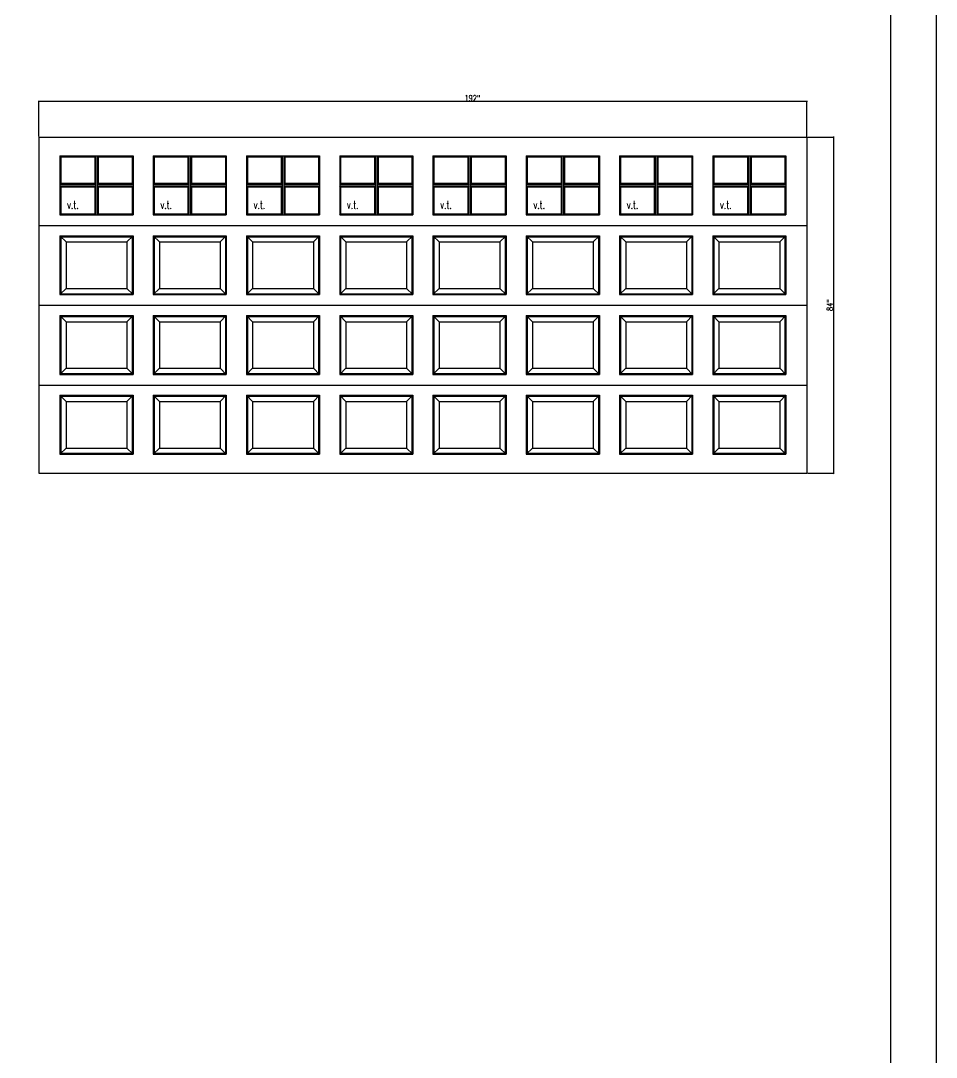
# Model space of a CAD drawing. Header units: inches. Extents: x 1985 to 11287, y 379 to 3234.
# Drawn here: x 9725.8 to 9954.6, y 2704.1 to 2963.1 of the extents above; entities that cross this region are included whole.
import ezdxf

# ---------------------------------------------------------------- set-up
doc = ezdxf.new("R2010")
doc.units = ezdxf.units.IN
doc.header["$MEASUREMENT"] = 0
doc.layers.get('0').update_dxf_attribs({"linetype": 'CONTINUOUS'})
doc.layers.get('Defpoints').update_dxf_attribs({"linetype": 'CONTINUOUS'})
for name, color, linetype in [('COTE1-1 99', 7, 'CONTINUOUS'), ('elevation 99', 7, 'CONTINUOUS'), ('separation 99', 3, 'CONTINUOUS')]:
    doc.layers.add(name, color=color, linetype=linetype)
doc.styles.get("Standard").update_dxf_attribs({"font": 'txt.shx', "width": 0.8})
doc.dimstyles.new('Elevation', dxfattribs={"dimscale": 2, "dimtxt": 0.75, "dimasz": 0.0625, "dimexe": 0.0625, "dimexo": 0.0625, "dimgap": 0.0625, "dimtad": 1, "dimdec": 5, "dimzin": 0, "dimdsep": 46, "dimlunit": 5, "dimtxsty": 'Standard', "dimblk1": 'OBLIQUE', "dimblk2": 'OBLIQUE', "dimsah": 1, "dimcen": 2, "dimdle": 0.0625, "dimclrd": 1, "dimclre": 1, "dimadec": 1, "dimazin": 0, "dimtfac": 0.375, "dimtdec": 5, "dimtmove": 0, "dimatfit": 3, "dimldrblk": 'OBLIQUE', "dimfxl": 1, "dimfrac": 2, "dimtolj": 1, "dimtzin": 0, "dimarcsym": 0})

# ---------------------------------------------------------------- blocks, each defined once
blk = doc.blocks.new('_OBLIQUE')
at = {"color": 0, "linetype": 'ByBlock'}
blk.add_line((-0.5, -0.5), (0.5, 0.5), dxfattribs=at)
blk = doc.blocks.new('*D80')
at = {"layer": 'COTE1-1 99', "color": 1, "lineweight": -2, "transparency": 16777216}
for p, q in [((9922.44, 2942.93), (9730.19, 2942.93)), ((9730.32, 2934.18), (9730.32, 2943.06)), ((9922.32, 2934.18), (9922.32, 2943.06))]:
    blk.add_line(p, q, dxfattribs=at)
at = {"layer": 'Defpoints', "color": 0, "transparency": 16777216}
for p in [(9730.32, 2942.93), (9730.32, 2934.05), (9922.32, 2934.05)]:
    blk.add_point(p, dxfattribs=at)
at = {"layer": 'COTE1-1 99', "color": 1, "lineweight": -2, "transparency": 16777216, "xscale": 0.125, "yscale": 0.125, "zscale": 0.125, "rotation": 180}
blk.add_blockref('_OBLIQUE', (9730.32, 2942.93), dxfattribs=at)
at = {"layer": 'COTE1-1 99', "color": 1, "lineweight": -2, "transparency": 16777216, "xscale": 0.125, "yscale": 0.125, "zscale": 0.125}
blk.add_blockref('_OBLIQUE', (9922.32, 2942.93), dxfattribs=at)
at = {"layer": 'COTE1-1 99', "color": 0, "transparency": 16777216, "insert": (9838.69, 2943.81), "char_height": 1.5, "attachment_point": 5}
blk.add_mtext('\\A1;192"', dxfattribs=at)
blk = doc.blocks.new('*D81')
at = {"layer": 'COTE1-1 99', "color": 1, "lineweight": -2, "transparency": 16777216}
for p, q in [((9922.44, 2934.05), (9929.05, 2934.05)), ((9928.93, 2934.18), (9928.93, 2849.93)), ((9922.44, 2850.05), (9929.05, 2850.05))]:
    blk.add_line(p, q, dxfattribs=at)
at = {"layer": 'Defpoints', "color": 0, "transparency": 16777216}
for p in [(9922.32, 2934.05), (9922.32, 2850.05), (9928.93, 2850.05)]:
    blk.add_point(p, dxfattribs=at)
at = {"layer": 'COTE1-1 99', "color": 1, "lineweight": -2, "transparency": 16777216, "xscale": 0.125, "yscale": 0.125, "zscale": 0.125}
for p, rotation in [((9928.93, 2934.05), 90), ((9928.93, 2850.05), 270)]:
    blk.add_blockref('_OBLIQUE', p, dxfattribs=dict(at, rotation=rotation))
at = {"layer": 'COTE1-1 99', "color": 0, "transparency": 16777216, "insert": (9928.05, 2892.05), "char_height": 1.5, "attachment_point": 5, "rotation": 90}
blk.add_mtext('\\A1;84"', dxfattribs=at)

msp = doc.modelspace()

# ---------------------------------------------------------------- linework, layer by layer
at = {"layer": 'elevation 99'}
for p, q in [((9730.318175, 2934.053961), (9922.318175, 2934.053961)), ((9730.318175, 2934.053961), (9730.318175, 2850.053961)), ((9735.818175, 2934.053961), (9776.943375, 2934.053961)), ((9782.443375, 2934.053961), (9823.568575, 2934.053961)), ((9922.318175, 2934.053961), (9922.318175, 2850.053961)), ((9735.585175, 2929.349511), (9753.863775, 2929.349511)), ((9735.585175, 2929.349511), (9735.585175, 2914.633461)), ((9735.585175, 2929.349511), (9735.818175, 2929.116511)), ((9744.286975, 2929.116511), (9744.519975, 2929.349511)), ((9744.519975, 2929.349511), (9744.519975, 2914.633461)), ((9744.519975, 2929.349511), (9744.928975, 2929.349511)), ((9744.928975, 2929.349511), (9744.928975, 2914.633461)), ((9744.928975, 2929.349511), (9745.161975, 2929.116511)), ((9753.863775, 2929.349511), (9753.630775, 2929.116511)), ((9753.863775, 2929.349511), (9753.863775, 2914.633461)), ((9758.897775, 2929.349511), (9777.176375, 2929.349511)), ((9758.897775, 2929.349511), (9758.897775, 2914.633461)), ((9758.897775, 2929.349511), (9759.130775, 2929.116511)), ((9767.599575, 2929.116511), (9767.832575, 2929.349511)), ((9767.832575, 2929.349511), (9767.832575, 2914.633461)), ((9767.832575, 2929.349511), (9768.241575, 2929.349511)), ((9768.241575, 2929.349511), (9768.241575, 2914.633461)), ((9768.241575, 2929.349511), (9768.474575, 2929.116511)), ((9777.176375, 2929.349511), (9776.943375, 2929.116511)), ((9777.176375, 2929.349511), (9777.176375, 2914.633461)), ((9782.210375, 2929.349511), (9800.488975, 2929.349511)), ((9782.210375, 2929.349511), (9782.210375, 2914.633461)), ((9782.210375, 2929.349511), (9782.443375, 2929.116511)), ((9790.912175, 2929.116511), (9791.145175, 2929.349511)), ((9791.145175, 2929.349511), (9791.145175, 2914.633461)), ((9791.145175, 2929.349511), (9791.554175, 2929.349511)), ((9791.554175, 2929.349511), (9791.554175, 2914.633461)), ((9791.554175, 2929.349511), (9791.787175, 2929.116511)), ((9800.488975, 2929.349511), (9800.255975, 2929.116511)), ((9800.488975, 2929.349511), (9800.488975, 2914.633461)), ((9805.522975, 2929.349511), (9823.801575, 2929.349511)), ((9805.522975, 2929.349511), (9805.522975, 2914.633461)), ((9805.522975, 2929.349511), (9805.755975, 2929.116511)), ((9814.224775, 2929.116511), (9814.457775, 2929.349511)), ((9814.457775, 2929.349511), (9814.457775, 2914.633461)), ((9814.457775, 2929.349511), (9814.866775, 2929.349511)), ((9814.866775, 2929.349511), (9814.866775, 2914.633461)), ((9814.866775, 2929.349511), (9815.099775, 2929.116511)), ((9823.801575, 2929.349511), (9823.568575, 2929.116511)), ((9823.801575, 2929.349511), (9823.801575, 2914.633461)), ((9828.835575, 2929.349511), (9847.114175, 2929.349511)), ((9828.835575, 2929.349511), (9828.835575, 2914.633461)), ((9828.835575, 2929.349511), (9829.068575, 2929.116511)), ((9837.537375, 2929.116511), (9837.770375, 2929.349511)), ((9837.770375, 2929.349511), (9837.770375, 2914.633461)), ((9837.770375, 2929.349511), (9838.179375, 2929.349511)), ((9838.179375, 2929.349511), (9838.179375, 2914.633461)), ((9838.179375, 2929.349511), (9838.412375, 2929.116511)), ((9847.114175, 2929.349511), (9846.881175, 2929.116511)), ((9847.114175, 2929.349511), (9847.114175, 2914.633461)), ((9852.148175, 2929.349511), (9870.426775, 2929.349511)), ((9852.148175, 2929.349511), (9852.148175, 2914.633461)), ((9852.148175, 2929.349511), (9852.381175, 2929.116511)), ((9860.849975, 2929.116511), (9861.082975, 2929.349511)), ((9861.082975, 2929.349511), (9861.082975, 2914.633461)), ((9861.082975, 2929.349511), (9861.491975, 2929.349511)), ((9861.491975, 2929.349511), (9861.491975, 2914.633461)), ((9861.491975, 2929.349511), (9861.724975, 2929.116511)), ((9870.426775, 2929.349511), (9870.193775, 2929.116511)), ((9870.426775, 2929.349511), (9870.426775, 2914.633461)), ((9875.460775, 2929.349511), (9893.739375, 2929.349511)), ((9875.460775, 2929.349511), (9875.460775, 2914.633461)), ((9875.460775, 2929.349511), (9875.693775, 2929.116511)), ((9884.162575, 2929.116511), (9884.395575, 2929.349511)), ((9884.395575, 2929.349511), (9884.395575, 2914.633461)), ((9884.395575, 2929.349511), (9884.804575, 2929.349511)), ((9884.804575, 2929.349511), (9884.804575, 2914.633461)), ((9884.804575, 2929.349511), (9885.037575, 2929.116511)), ((9893.739375, 2929.349511), (9893.506375, 2929.116511)), ((9893.739375, 2929.349511), (9893.739375, 2914.633461)), ((9898.773375, 2929.349511), (9917.051975, 2929.349511)), ((9898.773375, 2929.349511), (9898.773375, 2914.633461)), ((9898.773375, 2929.349511), (9899.006375, 2929.116511)), ((9907.475175, 2929.116511), (9907.708175, 2929.349511)), ((9907.708175, 2929.349511), (9907.708175, 2914.633461)), ((9907.708175, 2929.349511), (9908.117175, 2929.349511)), ((9908.117175, 2929.349511), (9908.117175, 2914.633461)), ((9908.117175, 2929.349511), (9908.350175, 2929.116511)), ((9917.051975, 2929.349511), (9916.818975, 2929.116511)), ((9917.051975, 2929.349511), (9917.051975, 2914.633461)), ((9735.818175, 2929.116511), (9744.286975, 2929.116511)), ((9735.818175, 2929.116511), (9735.818175, 2922.429011)), ((9744.286975, 2929.116511), (9744.286975, 2922.428961)), ((9745.161975, 2929.116511), (9753.630775, 2929.116511)), ((9745.161975, 2929.116511), (9745.161975, 2922.428961)), ((9753.630775, 2929.116511), (9753.630775, 2922.429011)), ((9759.130775, 2929.116511), (9767.599575, 2929.116511)), ((9759.130775, 2929.116511), (9759.130775, 2922.429011)), ((9767.599575, 2929.116511), (9767.599575, 2922.428961)), ((9768.474575, 2929.116511), (9776.943375, 2929.116511)), ((9768.474575, 2929.116511), (9768.474575, 2922.428961)), ((9776.943375, 2929.116511), (9776.943375, 2922.429011)), ((9782.443375, 2929.116511), (9790.912175, 2929.116511)), ((9782.443375, 2929.116511), (9782.443375, 2922.429011)), ((9790.912175, 2929.116511), (9790.912175, 2922.428961)), ((9791.787175, 2929.116511), (9800.255975, 2929.116511)), ((9791.787175, 2929.116511), (9791.787175, 2922.428961)), ((9800.255975, 2929.116511), (9800.255975, 2922.429011)), ((9805.755975, 2929.116511), (9814.224775, 2929.116511)), ((9805.755975, 2929.116511), (9805.755975, 2922.429011)), ((9814.224775, 2929.116511), (9814.224775, 2922.428961)), ((9815.099775, 2929.116511), (9823.568575, 2929.116511)), ((9815.099775, 2929.116511), (9815.099775, 2922.428961)), ((9823.568575, 2929.116511), (9823.568575, 2922.429011)), ((9829.068575, 2929.116511), (9837.537375, 2929.116511)), ((9829.068575, 2929.116511), (9829.068575, 2922.429011)), ((9837.537375, 2929.116511), (9837.537375, 2922.428961)), ((9838.412375, 2929.116511), (9846.881175, 2929.116511)), ((9838.412375, 2929.116511), (9838.412375, 2922.428961)), ((9846.881175, 2929.116511), (9846.881175, 2922.429011)), ((9852.381175, 2929.116511), (9860.849975, 2929.116511)), ((9852.381175, 2929.116511), (9852.381175, 2922.429011)), ((9860.849975, 2929.116511), (9860.849975, 2922.428961)), ((9861.724975, 2929.116511), (9870.193775, 2929.116511)), ((9861.724975, 2929.116511), (9861.724975, 2922.428961)), ((9870.193775, 2929.116511), (9870.193775, 2922.429011)), ((9875.693775, 2929.116511), (9884.162575, 2929.116511)), ((9875.693775, 2929.116511), (9875.693775, 2922.429011)), ((9884.162575, 2929.116511), (9884.162575, 2922.428961)), ((9885.037575, 2929.116511), (9893.506375, 2929.116511)), ((9885.037575, 2929.116511), (9885.037575, 2922.428961)), ((9893.506375, 2929.116511), (9893.506375, 2922.429011)), ((9899.006375, 2929.116511), (9907.475175, 2929.116511)), ((9899.006375, 2929.116511), (9899.006375, 2922.429011)), ((9907.475175, 2929.116511), (9907.475175, 2922.428961)), ((9908.350175, 2929.116511), (9916.818975, 2929.116511)), ((9908.350175, 2929.116511), (9908.350175, 2922.428961)), ((9916.818975, 2929.116511), (9916.818975, 2922.429011)), ((9735.818175, 2922.429011), (9735.585175, 2922.196011)), ((9742.625441, 2922.195961), (9735.585175, 2922.196011)), ((9735.818175, 2921.554011), (9735.585175, 2921.787011)), ((9742.625441, 2921.786961), (9735.585175, 2921.787011)), ((9742.392441, 2922.428961), (9735.818175, 2922.429011)), ((9735.818175, 2921.554011), (9735.818175, 2914.866461)), ((9742.392441, 2921.553961), (9735.818175, 2921.554011)), ((9744.519975, 2922.195961), (9740.971475, 2922.196011)), ((9744.519975, 2921.786961), (9740.971475, 2921.787011)), ((9744.286975, 2922.428961), (9742.392441, 2922.428961)), ((9744.286975, 2921.553961), (9742.392441, 2921.553961)), ((9744.519975, 2922.195961), (9744.286975, 2922.428961)), ((9744.286975, 2921.553961), (9744.519975, 2921.786961)), ((9744.286975, 2921.553961), (9744.286975, 2914.866461)), ((9744.928975, 2922.195961), (9745.161975, 2922.428961)), ((9753.863775, 2922.196011), (9744.928975, 2922.195961)), ((9753.863775, 2921.787011), (9744.928975, 2921.786961)), ((9745.161975, 2921.553961), (9744.928975, 2921.786961)), ((9753.630775, 2922.429011), (9745.161975, 2922.428961)), ((9753.630775, 2921.554011), (9745.161975, 2921.553961)), ((9745.161975, 2921.553961), (9745.161975, 2914.866461)), ((9753.863775, 2922.196011), (9753.630775, 2922.429011)), ((9753.630775, 2921.554011), (9753.863775, 2921.787011)), ((9753.630775, 2921.554011), (9753.630775, 2914.866461)), ((9759.130775, 2922.429011), (9758.897775, 2922.196011)), ((9765.938041, 2922.195961), (9758.897775, 2922.196011)), ((9759.130775, 2921.554011), (9758.897775, 2921.787011)), ((9765.938041, 2921.786961), (9758.897775, 2921.787011)), ((9765.705041, 2922.428961), (9759.130775, 2922.429011)), ((9759.130775, 2921.554011), (9759.130775, 2914.866461)), ((9765.705041, 2921.553961), (9759.130775, 2921.554011)), ((9767.832575, 2922.195961), (9764.310175, 2922.196011)), ((9767.832575, 2921.786961), (9764.310175, 2921.787011)), ((9767.599575, 2922.428961), (9765.705041, 2922.428961)), ((9767.599575, 2921.553961), (9765.705041, 2921.553961)), ((9767.832575, 2922.195961), (9767.599575, 2922.428961)), ((9767.599575, 2921.553961), (9767.832575, 2921.786961)), ((9767.599575, 2921.553961), (9767.599575, 2914.866461)), ((9768.241575, 2922.195961), (9768.474575, 2922.428961)), ((9777.176375, 2922.196011), (9768.241575, 2922.195961)), ((9777.176375, 2921.787011), (9768.241575, 2921.786961)), ((9768.474575, 2921.553961), (9768.241575, 2921.786961)), ((9776.943375, 2922.429011), (9768.474575, 2922.428961)), ((9776.943375, 2921.554011), (9768.474575, 2921.553961)), ((9768.474575, 2921.553961), (9768.474575, 2914.866461)), ((9777.176375, 2922.196011), (9776.943375, 2922.429011)), ((9776.943375, 2921.554011), (9777.176375, 2921.787011)), ((9776.943375, 2921.554011), (9776.943375, 2914.866461)), ((9782.443375, 2922.429011), (9782.210375, 2922.196011)), ((9789.250641, 2922.195961), (9782.210375, 2922.196011)), ((9782.443375, 2921.554011), (9782.210375, 2921.787011)), ((9789.250641, 2921.786961), (9782.210375, 2921.787011)), ((9789.017641, 2922.428961), (9782.443375, 2922.429011)), ((9782.443375, 2921.554011), (9782.443375, 2914.866461)), ((9789.017641, 2921.553961), (9782.443375, 2921.554011)), ((9791.145175, 2922.195961), (9787.688275, 2922.196011)), ((9791.145175, 2921.786961), (9787.688275, 2921.787011)), ((9790.912175, 2922.428961), (9789.017641, 2922.428961)), ((9790.912175, 2921.553961), (9789.017641, 2921.553961)), ((9791.145175, 2922.195961), (9790.912175, 2922.428961)), ((9790.912175, 2921.553961), (9791.145175, 2921.786961)), ((9790.912175, 2921.553961), (9790.912175, 2914.866461)), ((9791.554175, 2922.195961), (9791.787175, 2922.428961)), ((9800.488975, 2922.196011), (9791.554175, 2922.195961)), ((9800.488975, 2921.787011), (9791.554175, 2921.786961)), ((9791.787175, 2921.553961), (9791.554175, 2921.786961)), ((9800.255975, 2922.429011), (9791.787175, 2922.428961)), ((9800.255975, 2921.554011), (9791.787175, 2921.553961)), ((9791.787175, 2921.553961), (9791.787175, 2914.866461)), ((9800.488975, 2922.196011), (9800.255975, 2922.429011)), ((9800.255975, 2921.554011), (9800.488975, 2921.787011)), ((9800.255975, 2921.554011), (9800.255975, 2914.866461)), ((9805.755975, 2922.429011), (9805.522975, 2922.196011)), ((9812.563241, 2922.195961), (9805.522975, 2922.196011)), ((9805.755975, 2921.554011), (9805.522975, 2921.787011)), ((9812.563241, 2921.786961), (9805.522975, 2921.787011)), ((9812.330241, 2922.428961), (9805.755975, 2922.429011)), ((9805.755975, 2921.554011), (9805.755975, 2914.866461)), ((9812.330241, 2921.553961), (9805.755975, 2921.554011)), ((9814.457775, 2922.195961), (9811.000875, 2922.196011)), ((9814.457775, 2921.786961), (9811.000875, 2921.787011)), ((9814.224775, 2922.428961), (9812.330241, 2922.428961)), ((9814.224775, 2921.553961), (9812.330241, 2921.553961)), ((9814.457775, 2922.195961), (9814.224775, 2922.428961)), ((9814.224775, 2921.553961), (9814.457775, 2921.786961)), ((9814.224775, 2921.553961), (9814.224775, 2914.866461)), ((9814.866775, 2922.195961), (9815.099775, 2922.428961)), ((9823.801575, 2922.196011), (9814.866775, 2922.195961)), ((9823.801575, 2921.787011), (9814.866775, 2921.786961)), ((9815.099775, 2921.553961), (9814.866775, 2921.786961)), ((9823.568575, 2922.429011), (9815.099775, 2922.428961)), ((9823.568575, 2921.554011), (9815.099775, 2921.553961)), ((9815.099775, 2921.553961), (9815.099775, 2914.866461)), ((9823.801575, 2922.196011), (9823.568575, 2922.429011)), ((9823.568575, 2921.554011), (9823.801575, 2921.787011)), ((9823.568575, 2921.554011), (9823.568575, 2914.866461)), ((9829.068575, 2922.429011), (9828.835575, 2922.196011)), ((9835.875841, 2922.195961), (9828.835575, 2922.196011)), ((9829.068575, 2921.554011), (9828.835575, 2921.787011)), ((9835.875841, 2921.786961), (9828.835575, 2921.787011)), ((9835.642841, 2922.428961), (9829.068575, 2922.429011)), ((9829.068575, 2921.554011), (9829.068575, 2914.866461)), ((9835.642841, 2921.553961), (9829.068575, 2921.554011)), ((9837.770375, 2922.195961), (9834.313475, 2922.196011)), ((9837.770375, 2921.786961), (9834.313475, 2921.787011)), ((9837.537375, 2922.428961), (9835.642841, 2922.428961)), ((9837.537375, 2921.553961), (9835.642841, 2921.553961)), ((9837.770375, 2922.195961), (9837.537375, 2922.428961)), ((9837.537375, 2921.553961), (9837.770375, 2921.786961)), ((9837.537375, 2921.553961), (9837.537375, 2914.866461)), ((9838.179375, 2922.195961), (9838.412375, 2922.428961)), ((9847.114175, 2922.196011), (9838.179375, 2922.195961)), ((9847.114175, 2921.787011), (9838.179375, 2921.786961)), ((9838.412375, 2921.553961), (9838.179375, 2921.786961)), ((9846.881175, 2922.429011), (9838.412375, 2922.428961)), ((9846.881175, 2921.554011), (9838.412375, 2921.553961)), ((9838.412375, 2921.553961), (9838.412375, 2914.866461)), ((9847.114175, 2922.196011), (9846.881175, 2922.429011)), ((9846.881175, 2921.554011), (9847.114175, 2921.787011)), ((9846.881175, 2921.554011), (9846.881175, 2914.866461)), ((9852.381175, 2922.429011), (9852.148175, 2922.196011)), ((9859.188441, 2922.195961), (9852.148175, 2922.196011)), ((9852.381175, 2921.554011), (9852.148175, 2921.787011)), ((9859.188441, 2921.786961), (9852.148175, 2921.787011)), ((9858.955441, 2922.428961), (9852.381175, 2922.429011)), ((9852.381175, 2921.554011), (9852.381175, 2914.866461)), ((9858.955441, 2921.553961), (9852.381175, 2921.554011)), ((9861.082975, 2922.195961), (9857.675275, 2922.196011)), ((9861.082975, 2921.786961), (9857.675275, 2921.787011)), ((9860.849975, 2922.428961), (9858.955441, 2922.428961)), ((9860.849975, 2921.553961), (9858.955441, 2921.553961)), ((9861.082975, 2922.195961), (9860.849975, 2922.428961)), ((9860.849975, 2921.553961), (9861.082975, 2921.786961)), ((9860.849975, 2921.553961), (9860.849975, 2914.866461)), ((9861.491975, 2922.195961), (9861.724975, 2922.428961)), ((9870.426775, 2922.196011), (9861.491975, 2922.195961)), ((9870.426775, 2921.787011), (9861.491975, 2921.786961)), ((9861.724975, 2921.553961), (9861.491975, 2921.786961)), ((9870.193775, 2922.429011), (9861.724975, 2922.428961)), ((9870.193775, 2921.554011), (9861.724975, 2921.553961)), ((9861.724975, 2921.553961), (9861.724975, 2914.866461)), ((9870.426775, 2922.196011), (9870.193775, 2922.429011)), ((9870.193775, 2921.554011), (9870.426775, 2921.787011)), ((9870.193775, 2921.554011), (9870.193775, 2914.866461)), ((9875.693775, 2922.429011), (9875.460775, 2922.196011)), ((9882.501041, 2922.195961), (9875.460775, 2922.196011)), ((9875.693775, 2921.554011), (9875.460775, 2921.787011)), ((9882.501041, 2921.786961), (9875.460775, 2921.787011)), ((9882.268041, 2922.428961), (9875.693775, 2922.429011)), ((9875.693775, 2921.554011), (9875.693775, 2914.866461)), ((9882.268041, 2921.553961), (9875.693775, 2921.554011)), ((9884.395575, 2922.195961), (9880.987875, 2922.196011)), ((9884.395575, 2921.786961), (9880.987875, 2921.787011)), ((9884.162575, 2922.428961), (9882.268041, 2922.428961)), ((9884.162575, 2921.553961), (9882.268041, 2921.553961)), ((9884.395575, 2922.195961), (9884.162575, 2922.428961)), ((9884.162575, 2921.553961), (9884.395575, 2921.786961)), ((9884.162575, 2921.553961), (9884.162575, 2914.866461)), ((9884.804575, 2922.195961), (9885.037575, 2922.428961)), ((9893.739375, 2922.196011), (9884.804575, 2922.195961)), ((9893.739375, 2921.787011), (9884.804575, 2921.786961)), ((9885.037575, 2921.553961), (9884.804575, 2921.786961)), ((9893.506375, 2922.429011), (9885.037575, 2922.428961)), ((9893.506375, 2921.554011), (9885.037575, 2921.553961)), ((9885.037575, 2921.553961), (9885.037575, 2914.866461)), ((9893.739375, 2922.196011), (9893.506375, 2922.429011)), ((9893.506375, 2921.554011), (9893.739375, 2921.787011)), ((9893.506375, 2921.554011), (9893.506375, 2914.866461)), ((9899.006375, 2922.429011), (9898.773375, 2922.196011)), ((9905.813641, 2922.195961), (9898.773375, 2922.196011)), ((9899.006375, 2921.554011), (9898.773375, 2921.787011)), ((9905.813641, 2921.786961), (9898.773375, 2921.787011)), ((9905.580641, 2922.428961), (9899.006375, 2922.429011)), ((9899.006375, 2921.554011), (9899.006375, 2914.866461)), ((9905.580641, 2921.553961), (9899.006375, 2921.554011)), ((9907.708175, 2922.195961), (9904.300475, 2922.196011)), ((9907.708175, 2921.786961), (9904.300475, 2921.787011)), ((9907.475175, 2922.428961), (9905.580641, 2922.428961)), ((9907.475175, 2921.553961), (9905.580641, 2921.553961)), ((9907.708175, 2922.195961), (9907.475175, 2922.428961)), ((9907.475175, 2921.553961), (9907.708175, 2921.786961)), ((9907.475175, 2921.553961), (9907.475175, 2914.866461)), ((9908.117175, 2922.195961), (9908.350175, 2922.428961)), ((9917.051975, 2922.196011), (9908.117175, 2922.195961)), ((9917.051975, 2921.787011), (9908.117175, 2921.786961)), ((9908.350175, 2921.553961), (9908.117175, 2921.786961)), ((9916.818975, 2922.429011), (9908.350175, 2922.428961)), ((9916.818975, 2921.554011), (9908.350175, 2921.553961)), ((9908.350175, 2921.553961), (9908.350175, 2914.866461)), ((9917.051975, 2922.196011), (9916.818975, 2922.429011)), ((9916.818975, 2921.554011), (9917.051975, 2921.787011)), ((9916.818975, 2921.554011), (9916.818975, 2914.866461)), ((9735.585175, 2914.633461), (9735.818175, 2914.866461)), ((9735.585175, 2914.633461), (9753.863775, 2914.633461)), ((9735.818175, 2914.866461), (9744.286975, 2914.866461)), ((9744.286975, 2914.866461), (9744.519975, 2914.633461)), ((9744.519975, 2914.633461), (9744.928975, 2914.633461)), ((9745.161975, 2914.866461), (9744.928975, 2914.633461)), ((9745.161975, 2914.866461), (9753.630775, 2914.866461)), ((9753.863775, 2914.633461), (9753.630775, 2914.866461)), ((9758.897775, 2914.633461), (9759.130775, 2914.866461)), ((9758.897775, 2914.633461), (9777.176375, 2914.633461)), ((9759.130775, 2914.866461), (9767.599575, 2914.866461)), ((9767.599575, 2914.866461), (9767.832575, 2914.633461)), ((9767.832575, 2914.633461), (9768.241575, 2914.633461)), ((9768.474575, 2914.866461), (9768.241575, 2914.633461)), ((9768.474575, 2914.866461), (9776.943375, 2914.866461)), ((9777.176375, 2914.633461), (9776.943375, 2914.866461)), ((9782.210375, 2914.633461), (9782.443375, 2914.866461)), ((9782.210375, 2914.633461), (9800.488975, 2914.633461)), ((9782.443375, 2914.866461), (9790.912175, 2914.866461)), ((9790.912175, 2914.866461), (9791.145175, 2914.633461)), ((9791.145175, 2914.633461), (9791.554175, 2914.633461)), ((9791.787175, 2914.866461), (9791.554175, 2914.633461)), ((9791.787175, 2914.866461), (9800.255975, 2914.866461)), ((9800.488975, 2914.633461), (9800.255975, 2914.866461)), ((9805.522975, 2914.633461), (9805.755975, 2914.866461)), ((9805.522975, 2914.633461), (9823.801575, 2914.633461)), ((9805.755975, 2914.866461), (9814.224775, 2914.866461)), ((9814.224775, 2914.866461), (9814.457775, 2914.633461)), ((9814.457775, 2914.633461), (9814.866775, 2914.633461)), ((9815.099775, 2914.866461), (9814.866775, 2914.633461)), ((9815.099775, 2914.866461), (9823.568575, 2914.866461)), ((9823.801575, 2914.633461), (9823.568575, 2914.866461)), ((9828.835575, 2914.633461), (9829.068575, 2914.866461)), ((9828.835575, 2914.633461), (9847.114175, 2914.633461)), ((9829.068575, 2914.866461), (9837.537375, 2914.866461)), ((9837.537375, 2914.866461), (9837.770375, 2914.633461)), ((9837.770375, 2914.633461), (9838.179375, 2914.633461)), ((9838.412375, 2914.866461), (9838.179375, 2914.633461)), ((9838.412375, 2914.866461), (9846.881175, 2914.866461)), ((9847.114175, 2914.633461), (9846.881175, 2914.866461)), ((9852.148175, 2914.633461), (9852.381175, 2914.866461)), ((9852.148175, 2914.633461), (9870.426775, 2914.633461)), ((9852.381175, 2914.866461), (9860.849975, 2914.866461)), ((9860.849975, 2914.866461), (9861.082975, 2914.633461)), ((9861.082975, 2914.633461), (9861.491975, 2914.633461)), ((9861.724975, 2914.866461), (9861.491975, 2914.633461)), ((9861.724975, 2914.866461), (9870.193775, 2914.866461)), ((9870.426775, 2914.633461), (9870.193775, 2914.866461)), ((9875.460775, 2914.633461), (9875.693775, 2914.866461)), ((9875.460775, 2914.633461), (9893.739375, 2914.633461)), ((9875.693775, 2914.866461), (9884.162575, 2914.866461)), ((9884.162575, 2914.866461), (9884.395575, 2914.633461)), ((9884.395575, 2914.633461), (9884.804575, 2914.633461)), ((9885.037575, 2914.866461), (9884.804575, 2914.633461)), ((9885.037575, 2914.866461), (9893.506375, 2914.866461)), ((9893.739375, 2914.633461), (9893.506375, 2914.866461)), ((9898.773375, 2914.633461), (9899.006375, 2914.866461)), ((9898.773375, 2914.633461), (9917.051975, 2914.633461)), ((9899.006375, 2914.866461), (9907.475175, 2914.866461)), ((9907.475175, 2914.866461), (9907.708175, 2914.633461)), ((9907.708175, 2914.633461), (9908.117175, 2914.633461)), ((9908.350175, 2914.866461), (9908.117175, 2914.633461)), ((9908.350175, 2914.866461), (9916.818975, 2914.866461)), ((9917.051975, 2914.633461), (9916.818975, 2914.866461)), ((9730.318175, 2911.991461), (9922.318175, 2911.991461)), ((9735.585175, 2909.411961), (9753.863775, 2909.411961)), ((9735.585175, 2909.411961), (9737.130675, 2907.866461)), ((9735.585175, 2909.411961), (9735.585175, 2894.695911)), ((9735.818175, 2909.178961), (9753.630775, 2909.178961)), ((9735.818175, 2909.178961), (9735.818175, 2894.928911)), ((9753.863775, 2909.411961), (9752.318275, 2907.866461)), ((9753.630775, 2909.178961), (9753.630775, 2894.928911)), ((9753.863775, 2909.411961), (9753.863775, 2894.695911)), ((9758.897775, 2909.411961), (9777.176375, 2909.411961)), ((9758.897775, 2909.411961), (9758.897775, 2894.695911)), ((9758.897775, 2909.411961), (9760.443275, 2907.866461)), ((9759.130775, 2909.178961), (9776.943375, 2909.178961)), ((9759.130775, 2909.178961), (9759.130775, 2894.928911)), ((9777.176375, 2909.411961), (9775.630875, 2907.866461)), ((9776.943375, 2909.178961), (9776.943375, 2894.928911)), ((9777.176375, 2909.411961), (9777.176375, 2894.695911)), ((9782.210375, 2909.411961), (9800.488975, 2909.411961)), ((9782.210375, 2909.411961), (9783.755875, 2907.866461)), ((9782.210375, 2909.411961), (9782.210375, 2894.695911)), ((9782.443375, 2909.178961), (9800.255975, 2909.178961)), ((9782.443375, 2909.178961), (9782.443375, 2894.928911)), ((9800.488975, 2909.411961), (9798.943475, 2907.866461)), ((9800.255975, 2909.178961), (9800.255975, 2894.928911)), ((9800.488975, 2909.411961), (9800.488975, 2894.695911)), ((9805.522975, 2909.411961), (9823.801575, 2909.411961)), ((9805.522975, 2909.411961), (9807.068475, 2907.866461)), ((9805.522975, 2909.411961), (9805.522975, 2894.695911)), ((9805.755975, 2909.178961), (9823.568575, 2909.178961)), ((9805.755975, 2909.178961), (9805.755975, 2894.928911)), ((9823.801575, 2909.411961), (9822.256075, 2907.866461)), ((9823.568575, 2909.178961), (9823.568575, 2894.928911)), ((9823.801575, 2909.411961), (9823.801575, 2894.695911)), ((9828.835575, 2909.411961), (9847.114175, 2909.411961)), ((9828.835575, 2909.411961), (9830.381075, 2907.866461)), ((9828.835575, 2909.411961), (9828.835575, 2894.695911)), ((9829.068575, 2909.178961), (9846.881175, 2909.178961)), ((9829.068575, 2909.178961), (9829.068575, 2894.928911)), ((9847.114175, 2909.411961), (9845.568675, 2907.866461)), ((9846.881175, 2909.178961), (9846.881175, 2894.928911)), ((9847.114175, 2909.411961), (9847.114175, 2894.695911)), ((9852.148175, 2909.411961), (9870.426775, 2909.411961)), ((9852.148175, 2909.411961), (9853.693675, 2907.866461)), ((9852.148175, 2909.411961), (9852.148175, 2894.695911)), ((9852.381175, 2909.178961), (9870.193775, 2909.178961)), ((9852.381175, 2909.178961), (9852.381175, 2894.928911)), ((9870.426775, 2909.411961), (9868.881275, 2907.866461)), ((9870.193775, 2909.178961), (9870.193775, 2894.928911)), ((9870.426775, 2909.411961), (9870.426775, 2894.695911)), ((9875.460775, 2909.411961), (9893.739375, 2909.411961)), ((9875.460775, 2909.411961), (9877.006275, 2907.866461)), ((9875.460775, 2909.411961), (9875.460775, 2894.695911)), ((9875.693775, 2909.178961), (9893.506375, 2909.178961)), ((9875.693775, 2909.178961), (9875.693775, 2894.928911)), ((9893.739375, 2909.411961), (9892.193875, 2907.866461)), ((9893.506375, 2909.178961), (9893.506375, 2894.928911)), ((9893.739375, 2909.411961), (9893.739375, 2894.695911)), ((9898.773375, 2909.411961), (9917.051975, 2909.411961)), ((9898.773375, 2909.411961), (9900.318875, 2907.866461)), ((9898.773375, 2909.411961), (9898.773375, 2894.695911)), ((9899.006375, 2909.178961), (9916.818975, 2909.178961)), ((9899.006375, 2909.178961), (9899.006375, 2894.928911)), ((9917.051975, 2909.411961), (9915.506475, 2907.866461)), ((9916.818975, 2909.178961), (9916.818975, 2894.928911)), ((9917.051975, 2909.411961), (9917.051975, 2894.695911)), ((9737.130675, 2907.866461), (9752.318275, 2907.866461)), ((9737.130675, 2907.866461), (9737.130675, 2896.241411)), ((9752.318275, 2907.866461), (9752.318275, 2896.241411)), ((9760.443275, 2907.866461), (9775.630875, 2907.866461)), ((9760.443275, 2907.866461), (9760.443275, 2896.241411)), ((9775.630875, 2907.866461), (9775.630875, 2896.241411)), ((9783.755875, 2907.866461), (9798.943475, 2907.866461)), ((9783.755875, 2907.866461), (9783.755875, 2896.241411)), ((9798.943475, 2907.866461), (9798.943475, 2896.241411)), ((9807.068475, 2907.866461), (9822.256075, 2907.866461)), ((9807.068475, 2907.866461), (9807.068475, 2896.241411)), ((9822.256075, 2907.866461), (9822.256075, 2896.241411)), ((9830.381075, 2907.866461), (9845.568675, 2907.866461)), ((9830.381075, 2907.866461), (9830.381075, 2896.241411)), ((9845.568675, 2907.866461), (9845.568675, 2896.241411)), ((9853.693675, 2907.866461), (9868.881275, 2907.866461)), ((9853.693675, 2907.866461), (9853.693675, 2896.241411)), ((9868.881275, 2907.866461), (9868.881275, 2896.241411)), ((9877.006275, 2907.866461), (9892.193875, 2907.866461)), ((9877.006275, 2907.866461), (9877.006275, 2896.241411)), ((9892.193875, 2907.866461), (9892.193875, 2896.241411)), ((9900.318875, 2907.866461), (9915.506475, 2907.866461)), ((9900.318875, 2907.866461), (9900.318875, 2896.241411)), ((9915.506475, 2907.866461), (9915.506475, 2896.241411)), ((9735.585175, 2894.695911), (9737.130675, 2896.241411)), ((9737.130675, 2896.241411), (9752.318275, 2896.241411)), ((9753.863775, 2894.695911), (9752.318275, 2896.241411)), ((9758.897775, 2894.695911), (9760.443275, 2896.241411)), ((9760.443275, 2896.241411), (9775.630875, 2896.241411)), ((9777.176375, 2894.695911), (9775.630875, 2896.241411)), ((9782.210375, 2894.695911), (9783.755875, 2896.241411)), ((9783.755875, 2896.241411), (9798.943475, 2896.241411)), ((9800.488975, 2894.695911), (9798.943475, 2896.241411)), ((9805.522975, 2894.695911), (9807.068475, 2896.241411)), ((9807.068475, 2896.241411), (9822.256075, 2896.241411)), ((9823.801575, 2894.695911), (9822.256075, 2896.241411)), ((9828.835575, 2894.695911), (9830.381075, 2896.241411)), ((9830.381075, 2896.241411), (9845.568675, 2896.241411)), ((9847.114175, 2894.695911), (9845.568675, 2896.241411)), ((9852.148175, 2894.695911), (9853.693675, 2896.241411)), ((9853.693675, 2896.241411), (9868.881275, 2896.241411)), ((9870.426775, 2894.695911), (9868.881275, 2896.241411)), ((9875.460775, 2894.695911), (9877.006275, 2896.241411)), ((9877.006275, 2896.241411), (9892.193875, 2896.241411)), ((9893.739375, 2894.695911), (9892.193875, 2896.241411)), ((9898.773375, 2894.695911), (9900.318875, 2896.241411)), ((9900.318875, 2896.241411), (9915.506475, 2896.241411)), ((9917.051975, 2894.695911), (9915.506475, 2896.241411)), ((9735.585175, 2894.695911), (9753.863775, 2894.695911)), ((9735.818175, 2894.928911), (9753.630775, 2894.928911)), ((9758.897775, 2894.695911), (9777.176375, 2894.695911)), ((9759.130775, 2894.928911), (9776.943375, 2894.928911)), ((9782.210375, 2894.695911), (9800.488975, 2894.695911)), ((9782.443375, 2894.928911), (9800.255975, 2894.928911)), ((9805.522975, 2894.695911), (9823.801575, 2894.695911)), ((9805.755975, 2894.928911), (9823.568575, 2894.928911)), ((9828.835575, 2894.695911), (9847.114175, 2894.695911)), ((9829.068575, 2894.928911), (9846.881175, 2894.928911)), ((9852.148175, 2894.695911), (9870.426775, 2894.695911)), ((9852.381175, 2894.928911), (9870.193775, 2894.928911)), ((9875.460775, 2894.695911), (9893.739375, 2894.695911)), ((9875.693775, 2894.928911), (9893.506375, 2894.928911)), ((9898.773375, 2894.695911), (9917.051975, 2894.695911)), ((9899.006375, 2894.928911), (9916.818975, 2894.928911)), ((9730.318175, 2892.053961), (9922.318175, 2892.053961)), ((9735.585175, 2889.474461), (9753.863775, 2889.474461)), ((9735.585175, 2889.474461), (9735.585175, 2874.758411)), ((9735.585175, 2889.474461), (9737.130675, 2887.928961)), ((9735.818175, 2889.241461), (9753.630775, 2889.241461)), ((9735.818175, 2889.241461), (9735.818175, 2874.991411)), ((9737.130675, 2887.928961), (9752.318275, 2887.928961)), ((9737.130675, 2887.928961), (9737.130675, 2876.303911)), ((9753.863775, 2889.474461), (9752.318275, 2887.928961)), ((9752.318275, 2887.928961), (9752.318275, 2876.303911)), ((9753.630775, 2889.241461), (9753.630775, 2874.991411)), ((9753.863775, 2889.474461), (9753.863775, 2874.758411)), ((9758.897775, 2889.474461), (9758.897775, 2874.758411)), ((9758.897775, 2889.474461), (9777.176375, 2889.474461)), ((9758.897775, 2889.474461), (9760.443275, 2887.928961)), ((9759.130775, 2889.241461), (9759.130775, 2874.991411)), ((9759.130775, 2889.241461), (9776.943375, 2889.241461)), ((9760.443275, 2887.928961), (9760.443275, 2876.303911)), ((9760.443275, 2887.928961), (9775.630875, 2887.928961)), ((9777.176375, 2889.474461), (9775.630875, 2887.928961)), ((9775.630875, 2887.928961), (9775.630875, 2876.303911)), ((9776.943375, 2889.241461), (9776.943375, 2874.991411)), ((9777.176375, 2889.474461), (9777.176375, 2874.758411)), ((9782.210375, 2889.474461), (9800.488975, 2889.474461)), ((9782.210375, 2889.474461), (9782.210375, 2874.758411)), ((9782.210375, 2889.474461), (9783.755875, 2887.928961)), ((9782.443375, 2889.241461), (9800.255975, 2889.241461)), ((9782.443375, 2889.241461), (9782.443375, 2874.991411)), ((9783.755875, 2887.928961), (9798.943475, 2887.928961)), ((9783.755875, 2887.928961), (9783.755875, 2876.303911)), ((9800.488975, 2889.474461), (9798.943475, 2887.928961)), ((9798.943475, 2887.928961), (9798.943475, 2876.303911)), ((9800.255975, 2889.241461), (9800.255975, 2874.991411)), ((9800.488975, 2889.474461), (9800.488975, 2874.758411)), ((9805.522975, 2889.474461), (9805.522975, 2874.758411)), ((9805.522975, 2889.474461), (9823.801575, 2889.474461)), ((9805.522975, 2889.474461), (9807.068475, 2887.928961)), ((9805.755975, 2889.241461), (9805.755975, 2874.991411)), ((9805.755975, 2889.241461), (9823.568575, 2889.241461)), ((9807.068475, 2887.928961), (9807.068475, 2876.303911)), ((9807.068475, 2887.928961), (9822.256075, 2887.928961)), ((9823.801575, 2889.474461), (9822.256075, 2887.928961)), ((9822.256075, 2887.928961), (9822.256075, 2876.303911)), ((9823.568575, 2889.241461), (9823.568575, 2874.991411)), ((9823.801575, 2889.474461), (9823.801575, 2874.758411)), ((9828.835575, 2889.474461), (9828.835575, 2874.758411)), ((9828.835575, 2889.474461), (9847.114175, 2889.474461)), ((9828.835575, 2889.474461), (9830.381075, 2887.928961)), ((9829.068575, 2889.241461), (9829.068575, 2874.991411)), ((9829.068575, 2889.241461), (9846.881175, 2889.241461)), ((9830.381075, 2887.928961), (9830.381075, 2876.303911)), ((9830.381075, 2887.928961), (9845.568675, 2887.928961)), ((9847.114175, 2889.474461), (9845.568675, 2887.928961)), ((9845.568675, 2887.928961), (9845.568675, 2876.303911)), ((9846.881175, 2889.241461), (9846.881175, 2874.991411)), ((9847.114175, 2889.474461), (9847.114175, 2874.758411)), ((9852.148175, 2889.474461), (9852.148175, 2874.758411)), ((9852.148175, 2889.474461), (9870.426775, 2889.474461)), ((9852.148175, 2889.474461), (9853.693675, 2887.928961)), ((9852.381175, 2889.241461), (9852.381175, 2874.991411)), ((9852.381175, 2889.241461), (9870.193775, 2889.241461)), ((9853.693675, 2887.928961), (9853.693675, 2876.303911)), ((9853.693675, 2887.928961), (9868.881275, 2887.928961)), ((9870.426775, 2889.474461), (9868.881275, 2887.928961)), ((9868.881275, 2887.928961), (9868.881275, 2876.303911)), ((9870.193775, 2889.241461), (9870.193775, 2874.991411)), ((9870.426775, 2889.474461), (9870.426775, 2874.758411)), ((9875.460775, 2889.474461), (9875.460775, 2874.758411)), ((9875.460775, 2889.474461), (9893.739375, 2889.474461)), ((9875.460775, 2889.474461), (9877.006275, 2887.928961)), ((9875.693775, 2889.241461), (9875.693775, 2874.991411)), ((9875.693775, 2889.241461), (9893.506375, 2889.241461)), ((9877.006275, 2887.928961), (9877.006275, 2876.303911)), ((9877.006275, 2887.928961), (9892.193875, 2887.928961)), ((9893.739375, 2889.474461), (9892.193875, 2887.928961)), ((9892.193875, 2887.928961), (9892.193875, 2876.303911)), ((9893.506375, 2889.241461), (9893.506375, 2874.991411)), ((9893.739375, 2889.474461), (9893.739375, 2874.758411)), ((9898.773375, 2889.474461), (9898.773375, 2874.758411)), ((9898.773375, 2889.474461), (9917.051975, 2889.474461)), ((9898.773375, 2889.474461), (9900.318875, 2887.928961)), ((9899.006375, 2889.241461), (9899.006375, 2874.991411)), ((9899.006375, 2889.241461), (9916.818975, 2889.241461)), ((9900.318875, 2887.928961), (9900.318875, 2876.303911)), ((9900.318875, 2887.928961), (9915.506475, 2887.928961)), ((9917.051975, 2889.474461), (9915.506475, 2887.928961)), ((9915.506475, 2887.928961), (9915.506475, 2876.303911)), ((9916.818975, 2889.241461), (9916.818975, 2874.991411)), ((9917.051975, 2889.474461), (9917.051975, 2874.758411)), ((9735.585175, 2874.758411), (9737.130675, 2876.303911)), ((9735.818175, 2874.991411), (9753.630775, 2874.991411)), ((9737.130675, 2876.303911), (9752.318275, 2876.303911)), ((9753.863775, 2874.758411), (9752.318275, 2876.303911)), ((9758.897775, 2874.758411), (9760.443275, 2876.303911)), ((9759.130775, 2874.991411), (9776.943375, 2874.991411)), ((9760.443275, 2876.303911), (9775.630875, 2876.303911)), ((9777.176375, 2874.758411), (9775.630875, 2876.303911)), ((9782.210375, 2874.758411), (9783.755875, 2876.303911)), ((9782.443375, 2874.991411), (9800.255975, 2874.991411)), ((9783.755875, 2876.303911), (9798.943475, 2876.303911)), ((9800.488975, 2874.758411), (9798.943475, 2876.303911)), ((9805.522975, 2874.758411), (9807.068475, 2876.303911)), ((9805.755975, 2874.991411), (9823.568575, 2874.991411)), ((9807.068475, 2876.303911), (9822.256075, 2876.303911)), ((9823.801575, 2874.758411), (9822.256075, 2876.303911)), ((9828.835575, 2874.758411), (9830.381075, 2876.303911)), ((9829.068575, 2874.991411), (9846.881175, 2874.991411)), ((9830.381075, 2876.303911), (9845.568675, 2876.303911)), ((9847.114175, 2874.758411), (9845.568675, 2876.303911)), ((9852.148175, 2874.758411), (9853.693675, 2876.303911)), ((9852.381175, 2874.991411), (9870.193775, 2874.991411)), ((9853.693675, 2876.303911), (9868.881275, 2876.303911)), ((9870.426775, 2874.758411), (9868.881275, 2876.303911)), ((9875.460775, 2874.758411), (9877.006275, 2876.303911)), ((9875.693775, 2874.991411), (9893.506375, 2874.991411)), ((9877.006275, 2876.303911), (9892.193875, 2876.303911)), ((9893.739375, 2874.758411), (9892.193875, 2876.303911)), ((9898.773375, 2874.758411), (9900.318875, 2876.303911)), ((9899.006375, 2874.991411), (9916.818975, 2874.991411)), ((9900.318875, 2876.303911), (9915.506475, 2876.303911)), ((9917.051975, 2874.758411), (9915.506475, 2876.303911)), ((9735.585175, 2874.758411), (9753.863775, 2874.758411)), ((9758.897775, 2874.758411), (9777.176375, 2874.758411)), ((9782.210375, 2874.758411), (9800.488975, 2874.758411)), ((9805.522975, 2874.758411), (9823.801575, 2874.758411)), ((9828.835575, 2874.758411), (9847.114175, 2874.758411)), ((9852.148175, 2874.758411), (9870.426775, 2874.758411)), ((9875.460775, 2874.758411), (9893.739375, 2874.758411)), ((9898.773375, 2874.758411), (9917.051975, 2874.758411)), ((9730.318175, 2872.116461), (9922.318175, 2872.116461)), ((9735.585175, 2869.537011), (9753.863775, 2869.537011)), ((9735.585175, 2869.537011), (9735.585175, 2854.820961)), ((9735.585175, 2869.537011), (9737.130675, 2867.991511)), ((9735.818175, 2869.304011), (9753.630775, 2869.304011)), ((9735.818175, 2869.304011), (9735.818175, 2855.053961)), ((9737.130675, 2867.991511), (9752.318275, 2867.991511)), ((9737.130675, 2867.991511), (9737.130675, 2856.366461)), ((9753.863775, 2869.537011), (9752.318275, 2867.991511)), ((9752.318275, 2867.991511), (9752.318275, 2856.366461)), ((9753.630775, 2869.304011), (9753.630775, 2855.053961)), ((9753.863775, 2869.537011), (9753.863775, 2854.820961)), ((9758.897775, 2869.537011), (9777.176375, 2869.537011)), ((9758.897775, 2869.537011), (9758.897775, 2854.820961)), ((9758.897775, 2869.537011), (9760.443275, 2867.991511)), ((9759.130775, 2869.304011), (9776.943375, 2869.304011)), ((9759.130775, 2869.304011), (9759.130775, 2855.053961)), ((9760.443275, 2867.991511), (9775.630875, 2867.991511)), ((9760.443275, 2867.991511), (9760.443275, 2856.366461)), ((9777.176375, 2869.537011), (9775.630875, 2867.991511)), ((9775.630875, 2867.991511), (9775.630875, 2856.366461)), ((9776.943375, 2869.304011), (9776.943375, 2855.053961)), ((9777.176375, 2869.537011), (9777.176375, 2854.820961)), ((9782.210375, 2869.537011), (9800.488975, 2869.537011)), ((9782.210375, 2869.537011), (9782.210375, 2854.820961)), ((9782.210375, 2869.537011), (9783.755875, 2867.991511)), ((9782.443375, 2869.304011), (9800.255975, 2869.304011)), ((9782.443375, 2869.304011), (9782.443375, 2855.053961)), ((9783.755875, 2867.991511), (9798.943475, 2867.991511)), ((9783.755875, 2867.991511), (9783.755875, 2856.366461)), ((9800.488975, 2869.537011), (9798.943475, 2867.991511)), ((9798.943475, 2867.991511), (9798.943475, 2856.366461)), ((9800.255975, 2869.304011), (9800.255975, 2855.053961)), ((9800.488975, 2869.537011), (9800.488975, 2854.820961)), ((9805.522975, 2869.537011), (9805.522975, 2854.820961)), ((9805.522975, 2869.537011), (9823.801575, 2869.537011)), ((9805.522975, 2869.537011), (9807.068475, 2867.991511)), ((9805.755975, 2869.304011), (9805.755975, 2855.053961)), ((9805.755975, 2869.304011), (9823.568575, 2869.304011)), ((9807.068475, 2867.991511), (9807.068475, 2856.366461)), ((9807.068475, 2867.991511), (9822.256075, 2867.991511)), ((9823.801575, 2869.537011), (9822.256075, 2867.991511)), ((9822.256075, 2867.991511), (9822.256075, 2856.366461)), ((9823.568575, 2869.304011), (9823.568575, 2855.053961)), ((9823.801575, 2869.537011), (9823.801575, 2854.820961)), ((9828.835575, 2869.537011), (9828.835575, 2854.820961)), ((9828.835575, 2869.537011), (9847.114175, 2869.537011)), ((9828.835575, 2869.537011), (9830.381075, 2867.991511)), ((9829.068575, 2869.304011), (9829.068575, 2855.053961)), ((9829.068575, 2869.304011), (9846.881175, 2869.304011)), ((9830.381075, 2867.991511), (9830.381075, 2856.366461)), ((9830.381075, 2867.991511), (9845.568675, 2867.991511)), ((9847.114175, 2869.537011), (9845.568675, 2867.991511)), ((9845.568675, 2867.991511), (9845.568675, 2856.366461)), ((9846.881175, 2869.304011), (9846.881175, 2855.053961)), ((9847.114175, 2869.537011), (9847.114175, 2854.820961)), ((9852.148175, 2869.537011), (9852.148175, 2854.820961)), ((9852.148175, 2869.537011), (9870.426775, 2869.537011)), ((9852.148175, 2869.537011), (9853.693675, 2867.991511)), ((9852.381175, 2869.304011), (9852.381175, 2855.053961)), ((9852.381175, 2869.304011), (9870.193775, 2869.304011)), ((9853.693675, 2867.991511), (9853.693675, 2856.366461)), ((9853.693675, 2867.991511), (9868.881275, 2867.991511)), ((9870.426775, 2869.537011), (9868.881275, 2867.991511)), ((9868.881275, 2867.991511), (9868.881275, 2856.366461)), ((9870.193775, 2869.304011), (9870.193775, 2855.053961)), ((9870.426775, 2869.537011), (9870.426775, 2854.820961)), ((9875.460775, 2869.537011), (9875.460775, 2854.820961)), ((9875.460775, 2869.537011), (9893.739375, 2869.537011)), ((9875.460775, 2869.537011), (9877.006275, 2867.991511)), ((9875.693775, 2869.304011), (9875.693775, 2855.053961)), ((9875.693775, 2869.304011), (9893.506375, 2869.304011)), ((9877.006275, 2867.991511), (9877.006275, 2856.366461)), ((9877.006275, 2867.991511), (9892.193875, 2867.991511)), ((9893.739375, 2869.537011), (9892.193875, 2867.991511)), ((9892.193875, 2867.991511), (9892.193875, 2856.366461)), ((9893.506375, 2869.304011), (9893.506375, 2855.053961)), ((9893.739375, 2869.537011), (9893.739375, 2854.820961)), ((9898.773375, 2869.537011), (9898.773375, 2854.820961)), ((9898.773375, 2869.537011), (9917.051975, 2869.537011)), ((9898.773375, 2869.537011), (9900.318875, 2867.991511)), ((9899.006375, 2869.304011), (9899.006375, 2855.053961)), ((9899.006375, 2869.304011), (9916.818975, 2869.304011)), ((9900.318875, 2867.991511), (9900.318875, 2856.366461)), ((9900.318875, 2867.991511), (9915.506475, 2867.991511)), ((9917.051975, 2869.537011), (9915.506475, 2867.991511)), ((9915.506475, 2867.991511), (9915.506475, 2856.366461)), ((9916.818975, 2869.304011), (9916.818975, 2855.053961)), ((9917.051975, 2869.537011), (9917.051975, 2854.820961)), ((9735.585175, 2854.820961), (9737.130675, 2856.366461)), ((9735.585175, 2854.820961), (9753.863775, 2854.820961)), ((9735.818175, 2855.053961), (9753.630775, 2855.053961)), ((9737.130675, 2856.366461), (9752.318275, 2856.366461)), ((9753.863775, 2854.820961), (9752.318275, 2856.366461)), ((9758.897775, 2854.820961), (9760.443275, 2856.366461)), ((9758.897775, 2854.820961), (9777.176375, 2854.820961)), ((9759.130775, 2855.053961), (9776.943375, 2855.053961)), ((9760.443275, 2856.366461), (9775.630875, 2856.366461)), ((9777.176375, 2854.820961), (9775.630875, 2856.366461)), ((9782.210375, 2854.820961), (9783.755875, 2856.366461)), ((9782.210375, 2854.820961), (9800.488975, 2854.820961)), ((9782.443375, 2855.053961), (9800.255975, 2855.053961)), ((9783.755875, 2856.366461), (9798.943475, 2856.366461)), ((9800.488975, 2854.820961), (9798.943475, 2856.366461)), ((9805.522975, 2854.820961), (9807.068475, 2856.366461)), ((9805.522975, 2854.820961), (9823.801575, 2854.820961)), ((9805.755975, 2855.053961), (9823.568575, 2855.053961)), ((9807.068475, 2856.366461), (9822.256075, 2856.366461)), ((9823.801575, 2854.820961), (9822.256075, 2856.366461)), ((9828.835575, 2854.820961), (9830.381075, 2856.366461)), ((9828.835575, 2854.820961), (9847.114175, 2854.820961)), ((9829.068575, 2855.053961), (9846.881175, 2855.053961)), ((9830.381075, 2856.366461), (9845.568675, 2856.366461)), ((9847.114175, 2854.820961), (9845.568675, 2856.366461)), ((9852.148175, 2854.820961), (9853.693675, 2856.366461)), ((9852.148175, 2854.820961), (9870.426775, 2854.820961)), ((9852.381175, 2855.053961), (9870.193775, 2855.053961)), ((9853.693675, 2856.366461), (9868.881275, 2856.366461)), ((9870.426775, 2854.820961), (9868.881275, 2856.366461)), ((9875.460775, 2854.820961), (9877.006275, 2856.366461)), ((9875.460775, 2854.820961), (9893.739375, 2854.820961)), ((9875.693775, 2855.053961), (9893.506375, 2855.053961)), ((9877.006275, 2856.366461), (9892.193875, 2856.366461)), ((9893.739375, 2854.820961), (9892.193875, 2856.366461)), ((9898.773375, 2854.820961), (9900.318875, 2856.366461)), ((9898.773375, 2854.820961), (9917.051975, 2854.820961)), ((9899.006375, 2855.053961), (9916.818975, 2855.053961)), ((9900.318875, 2856.366461), (9915.506475, 2856.366461)), ((9917.051975, 2854.820961), (9915.506475, 2856.366461)), ((9730.318175, 2850.053961), (9922.318175, 2850.053961))]:
    msp.add_line(p, q, dxfattribs=at)
at = {"layer": 'separation 99'}
for points in [[(8443.348814, 3222.122455), (9954.635727, 3222.122455), (9954.635727, 2152.035106), (8443.348814, 2152.035106)], [(8620.166193, 3211.169101), (9943.175612, 3211.169101), (9943.175612, 2165.20704), (8620.166193, 2165.20704)]]:
    msp.add_lwpolyline(points, close=True, dxfattribs=at)

# ---------------------------------------------------------------- texts
at = {"layer": 'elevation 99', "width": 0.7}
for p in [(9737.398109, 2916.111725), (9760.710709, 2916.111725), (9784.023309, 2916.111725), (9807.335909, 2916.111725), (9830.648509, 2916.111725), (9853.961109, 2916.111725), (9877.273709, 2916.111725), (9900.586309, 2916.111725)]:
    msp.add_text('v.t.', height=2, dxfattribs=at).set_placement(p)

# ---------------------------------------------------------------- dimensions: what is measured, and where the dimension line sits
at = {"layer": 'COTE1-1 99'}
dim = msp.add_linear_dim(base=(9730.318175, 2942.933905), p1=(9922.318175, 2934.053961), p2=(9730.318175, 2934.053961), dimstyle='Elevation', override={"dimpost": '"'}, dxfattribs=at)
dim.commit()
dim.dimension.update_dxf_attribs({"geometry": '*D80', "text_midpoint": (9838.688991, 2942.933905), "dimtype": 160})
dim = msp.add_linear_dim(base=(9928.9299, 2850.053961), p1=(9922.318175, 2934.053961), p2=(9922.318175, 2850.053961), angle=90, dimstyle='Elevation', override={"dimpost": '"'}, dxfattribs=at)
dim.commit()
dim.dimension.update_dxf_attribs({"geometry": '*D81', "text_midpoint": (9928.0549, 2892.053961)})

doc.saveas('drawing.dxf')
